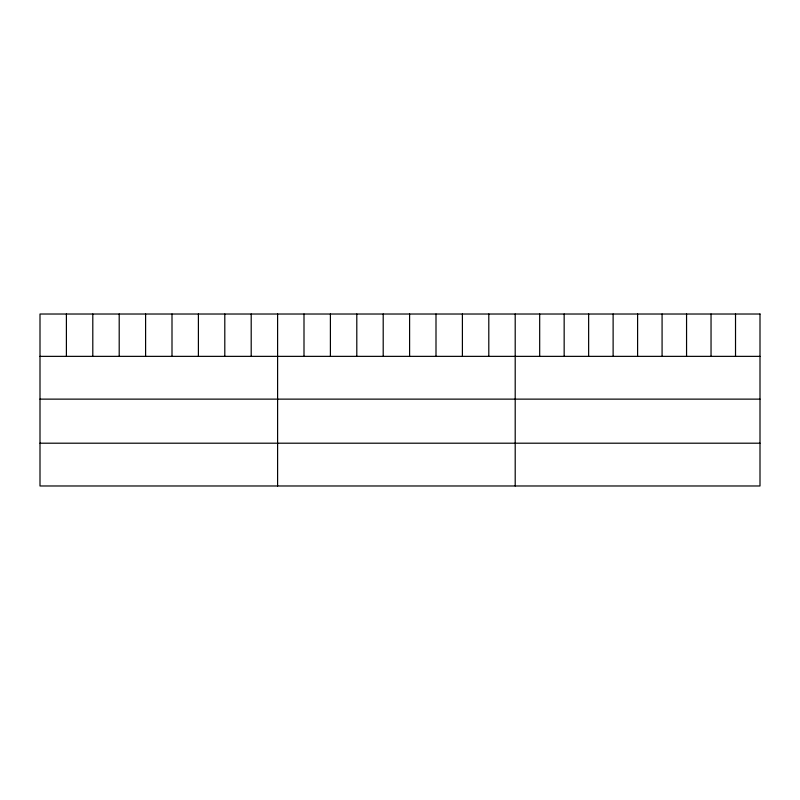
<?xml version="1.0" encoding="UTF-8"?>
<svg xmlns="http://www.w3.org/2000/svg" width="800" height="800" viewBox="0 0 800 800"><rect width="100%" height="100%" fill="white"/><g stroke="black" fill="none" stroke-linecap="round" stroke-linejoin="round"><path stroke-width="1.2" d="M40 356.36L760 356.36M40 399.13L760 399.13M40 443.2L760 443.2M735.52 314.02L735.52 356.36M711.04 314.02L711.04 356.36M686.56 314.02L686.56 356.36M662.08 314.02L662.08 356.36M637.6 314.02L637.6 356.36M613.12 314.02L613.12 356.36M588.64 314.02L588.64 356.36M564.16 314.02L564.16 356.36M539.68 314.02L539.68 356.36M515.2 314.02L515.2 485.98M488.8 314.02L488.8 356.36M462.4 314.02L462.4 356.36M436 314.02L436 356.36M409.6 314.02L409.6 356.36M383.2 314.02L383.2 356.36M356.8 314.02L356.8 356.36M330.4 314.02L330.4 356.36M304 314.02L304 356.36M277.6 314.02L277.6 485.98M251.2 314.02L251.2 356.36M224.8 314.02L224.8 356.36M198.4 314.02L198.4 356.36M172 314.02L172 356.36M145.6 314.02L145.6 356.36M119.2 314.02L119.2 356.36M92.8 314.02L92.8 356.36M66.4 314.02L66.4 356.36M760 314.02L40 314.02L40 485.98L760 485.98L760 314.02"/></g></svg>
